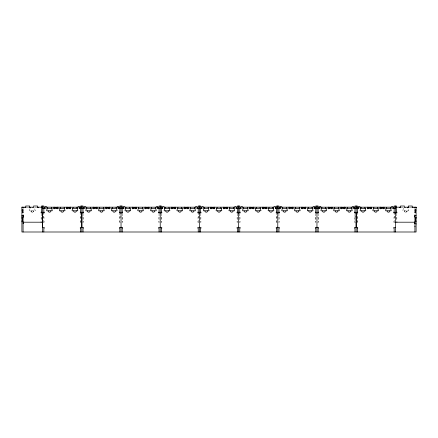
<?xml version="1.0" encoding="UTF-8"?>
<svg xmlns="http://www.w3.org/2000/svg" width="438" height="438" viewBox="0 0 438 438"><rect width="100%" height="100%" fill="white"/><g stroke="black" fill="none" stroke-linecap="round" stroke-linejoin="round"><path stroke-width="0.33" stroke-dasharray="2.19 1.64" d="M104.874 208.357L104.874 207.962M267.492 208.357L267.492 207.962M345.861 208.357L345.861 207.962M385.04 208.357L385.04 207.962M407.088 210.837C407.159 212.589 404.29 212.605 404.345 210.837A1.369 1.369 0 0 0 405.714 212.211L406.688 211.806L407.088 210.837A1.369 1.369 0 0 1 405.714 212.211M33.655 210.837L33.255 211.806L32.286 212.211A1.369 1.369 0 0 1 30.912 210.837L31.312 211.806L32.286 212.211A1.369 1.369 0 0 0 33.655 210.837L33.43 211.587M29.965 208.669L29.346 210.443L29.587 210.809L34.903 210.831L35.221 210.443L34.394 208.083M403.606 208.083L402.779 210.443L403.135 210.837C404.86 210.36 410.713 212.501 408.035 208.669M35.21 210.552L34.974 210.809M408.627 210.596L408.43 210.798M26.718 207.179L28.859 207.179M34.564 207.179L36.874 207.179M401.126 207.179L403.436 207.179M409.141 207.179L411.282 207.179M45.897 208.357L46.428 208.357M52.533 208.357L53.157 208.357M58.588 208.357L59.25 208.357M85.082 208.357L85.613 208.357M91.854 208.357L92.736 208.357M104.458 208.357L105.12 208.357M117.28 208.357L117.811 208.357M124.266 208.357L124.803 208.357M170.086 208.357L170.815 208.357M182.832 208.357L183.44 208.357M254.566 208.357L255.173 208.357M267.175 208.357L267.919 208.357M313.203 208.357L313.739 208.357M320.189 208.357L320.725 208.357M332.885 208.357L333.542 208.357M345.27 208.357L346.146 208.357M352.387 208.357L352.924 208.357M378.75 208.357L379.412 208.357M384.843 208.357L385.467 208.357M391.572 208.357L392.103 208.357M42.667 213.711L43.844 213.711L43.844 222.203M81.851 213.711L80.68 213.711L80.68 222.203M121.036 213.711L119.864 213.711L119.864 222.197M199.405 213.711L198.233 213.711L198.233 222.197M277.78 213.711L276.602 213.711L276.602 222.197M395.333 213.711L394.156 213.711L394.156 222.203M42.667 216.848L43.844 216.848M80.68 216.848L81.851 216.848M119.864 216.843L121.036 216.843M198.233 216.843L199.405 216.843M276.602 216.843L277.78 216.843M354.972 216.843L357.32 216.848M394.156 216.848L395.333 216.848M41.588 217.631L41.101 217.631L41.101 218.414L41.495 218.414M42.667 217.631L44.238 217.631L44.238 218.414L43.844 218.414M81.851 217.631L80.285 217.631L80.285 218.414L80.68 218.414M82.634 217.631L83.423 217.631L83.423 218.414L83.028 218.414M121.036 217.626L119.47 217.631L119.47 218.414L119.864 218.414M122.114 217.631L122.607 217.631L122.607 218.414L122.213 218.414M159.339 217.631L158.655 217.631L158.655 218.414L159.049 218.414M161.009 217.631L161.792 217.631L161.792 218.414L161.398 218.414M199.405 217.626L197.839 217.631L197.839 218.414L198.233 218.414M200.385 217.631L200.976 217.631L200.976 218.414L200.582 218.414M237.615 217.631L237.024 217.631L237.024 218.414L237.418 218.414M239.279 217.631L240.161 217.631L240.161 218.414L239.767 218.414M277.78 217.626L276.208 217.631L276.208 218.414L276.602 218.414M278.661 217.631L279.345 217.631L279.345 218.414L278.951 218.414M315.886 217.631L315.393 217.631L315.393 218.414L315.787 218.414M317.55 217.631L318.53 217.631L318.53 218.414L318.136 218.414M395.333 217.631L393.762 217.631L393.762 218.414L394.156 218.414M396.412 217.631L396.899 217.631L396.899 218.414L396.505 218.414M354.972 218.414L354.577 218.414L354.577 217.631L357.715 217.631L357.715 218.414L357.32 218.414M43.844 221.414L44.238 221.414L44.238 222.203L42.667 222.203M80.68 221.414L80.285 221.414L80.285 222.203L81.851 222.203M83.028 221.414L83.423 221.414L83.423 222.203L82.634 222.203M119.864 221.414L119.47 221.414L119.47 222.203L121.036 222.197M122.213 221.414L122.607 221.414L122.607 222.203L122.114 222.203M159.049 221.414L158.655 221.414L158.655 222.203L159.339 222.203M161.398 221.414L161.792 221.414L161.792 222.203L161.009 222.203M198.233 221.414L197.839 221.414L197.839 222.203L199.405 222.197M200.582 221.414L200.976 221.414L200.976 222.203L200.385 222.203M237.418 221.414L237.024 221.414L237.024 222.203L237.615 222.203M239.767 221.414L240.161 221.414L240.161 222.203L239.279 222.203M276.602 221.414L276.208 221.414L276.208 222.203L277.78 222.197M278.951 221.414L279.345 221.414L279.345 222.203L278.661 222.203M315.787 221.414L315.393 221.414L315.393 222.203L315.886 222.203M318.136 221.414L318.53 221.414L318.53 222.203L317.55 222.203M354.972 221.414L354.577 221.414L354.577 222.203L357.715 222.203L357.715 221.414L357.32 221.414M394.156 221.414L393.762 221.414L393.762 222.203L395.333 222.203M403.026 210.809L402.807 210.59M32.286 212.211L31.312 211.806L30.912 210.837M29.538 210.782L29.368 210.579M404.57 211.587L404.345 210.837M52.96 207.962L52.96 208.357M414.923 208.083L414.923 208.669M414.923 214.089L414.923 214.62M396.505 213.711L396.505 221.228M379.166 207.962L379.166 208.357M357.32 222.203L357.32 213.711L354.972 213.711L354.972 222.197M333.132 207.962L333.132 208.357M318.136 213.711L318.136 222.197M315.787 213.711L315.787 222.197M278.951 213.711L278.951 222.197M254.763 207.962L254.763 208.357M239.767 213.711L239.767 222.197M237.418 213.711L237.418 222.197M200.582 213.711L200.582 222.197M183.243 207.962L183.243 208.357M170.513 207.962L170.513 208.357M161.398 213.711L161.398 222.197M159.049 213.711L159.049 222.197M122.213 213.711L122.213 222.197M92.144 207.962L92.144 208.357M83.028 213.711L83.028 222.197M58.834 207.962L58.834 208.357M41.495 213.711L41.495 221.228M23.077 208.083L23.077 208.669M23.077 214.089L23.077 214.62"/><path stroke-width="0.66" d="M21.9 216.158L21.9 215.671L23.466 215.671L23.466 216.454L23.077 216.454M26.181 207.179L21.9 207.179L23.077 207.294M23.077 216.158L23.077 215.671M42.667 212.928L42.667 227.426L44.238 227.426L44.238 228.209L43.844 228.209L43.844 231.998M81.851 227.426L81.851 212.928M121.036 227.426L121.036 206.002M160.22 227.426L160.22 206.002M199.405 227.426L199.405 206.002M238.595 227.426L238.595 206.002M277.78 227.426L277.78 206.002M316.964 227.426L316.964 206.002M356.149 227.426L356.149 212.928M414.923 226.649L415 226.287M416.1 224.037L415.881 223.506M416.1 207.711L416.1 207.179L411.819 207.179M21.9 210.076L23.055 209.966L22.491 210.021L22.486 212.693L23.072 212.737L23.077 209.588M414.923 209.588L414.923 212.693L415.514 212.693L415.498 209.994L414.95 209.955L416.1 210.076M23.072 212.737L22.486 212.704M415.509 212.737L414.923 212.704M30.244 207.886L30.446 207.294M47.698 207.294L46.592 210.448L46.888 210.826L52.325 210.749L51.366 207.294M60.428 207.294L59.322 210.448L59.617 210.826L65.054 210.749L64.096 207.294M73.151 207.294L72.051 210.448L72.369 210.831L77.783 210.749L76.825 207.294M86.883 207.294L85.777 210.443L86.072 210.826L91.509 210.749L90.551 207.294M99.612 207.294L98.506 210.443L98.802 210.826L104.244 210.749L103.28 207.294M112.336 207.294L111.378 210.749L116.815 210.826L117.11 210.443L116.01 207.294M126.067 207.294L124.961 210.443L125.263 210.826L130.694 210.749L129.736 207.294M138.797 207.294L137.691 210.443L137.986 210.826L143.429 210.749L142.465 207.294M151.526 207.294L150.562 210.749L155.999 210.826L156.3 210.443L155.194 207.294M165.252 207.294L164.146 210.443L164.447 210.826L169.878 210.749L168.92 207.294M177.981 207.294L176.875 210.443L177.171 210.826L182.613 210.749L181.65 207.294M190.711 207.294L189.747 210.749L195.184 210.826L195.485 210.443L194.379 207.294M204.436 207.294L203.331 210.443L203.632 210.826L209.063 210.749L208.105 207.294M217.166 207.294L216.06 210.443L216.361 210.826L221.798 210.749L220.834 207.294M229.895 207.294L228.937 210.749L234.368 210.826L234.669 210.443L233.564 207.294M243.621 207.294L242.515 210.443L242.816 210.826L248.253 210.749L247.289 207.294M256.35 207.294L255.244 210.443L255.546 210.826L260.982 210.749L260.019 207.294M269.08 207.294L268.122 210.749L273.553 210.826L273.854 210.443L272.748 207.294M282.806 207.294L281.7 210.443L282.001 210.826L287.438 210.749L286.474 207.294M295.535 207.294L294.429 210.443L294.73 210.826L300.167 210.749L299.203 207.294M308.264 207.294L307.306 210.749L312.737 210.826L313.039 210.443L311.933 207.294M321.99 207.294L320.89 210.443L321.185 210.826L326.622 210.749L325.664 207.294M334.72 207.294L333.614 210.443L333.915 210.826L339.351 210.749L338.388 207.294M347.449 207.294L346.491 210.749L351.928 210.826L352.223 210.443L351.117 207.294M361.175 207.294L360.074 210.448L360.37 210.826L365.807 210.749L364.849 207.294M373.904 207.294L372.798 210.448L373.099 210.826L378.536 210.749L377.572 207.294M386.634 207.294L385.528 210.448L385.851 210.831L391.265 210.749L390.302 207.294M156.059 207.174L156.371 206.917A0.783 0.783 0 0 1 157.85 206.917L158.222 207.179L158.266 208.357M234.434 207.174L234.741 206.917A0.783 0.783 0 0 1 236.219 206.917L236.591 207.179L236.635 208.357M44.698 207.179L45.037 206.917A0.783 0.783 0 0 1 46.516 206.917L46.888 207.179M116.847 207.179L117.187 206.917A0.783 0.783 0 0 1 118.665 206.917L119.037 207.574L118.643 207.574L118.643 208.357M195.217 207.179L195.556 206.917A0.783 0.783 0 0 1 197.034 206.917L197.407 207.574L197.012 207.574L197.012 208.357M201.436 207.179L201.781 206.917A0.783 0.783 0 0 1 203.259 206.917L203.626 207.179M312.77 207.179L313.115 206.917A0.783 0.783 0 0 1 314.594 206.917L314.96 207.574L314.566 207.574L314.566 208.357M391.139 207.179L391.484 206.917A0.783 0.783 0 0 1 392.963 206.917L393.329 207.574L392.941 207.574L392.941 208.357M77.636 207.179L78.002 206.917A0.783 0.783 0 0 1 79.481 206.917L79.853 207.179L79.897 208.357M83.817 208.357L83.817 207.179L84.222 206.917A0.783 0.783 0 0 1 85.7 206.917L86.072 207.179M162.186 208.357L162.186 207.179L162.597 206.917A0.783 0.783 0 0 1 164.069 206.917L164.442 207.179M273.558 207.179L273.931 206.917A0.783 0.783 0 0 1 275.403 206.917L275.776 207.179L275.82 208.357M279.74 208.357L279.74 207.179L280.15 206.917A0.783 0.783 0 0 1 281.629 206.917L281.995 207.179M351.928 207.179L352.3 206.917A0.783 0.783 0 0 1 353.778 206.917L354.145 207.179L354.189 208.357M358.103 208.357L358.103 207.179L358.519 206.917A0.783 0.783 0 0 1 359.998 206.917L360.365 207.179M29.395 207.179L32.806 207.185L32.806 207.574L33.589 207.574L33.589 206.008L37.509 206.008L37.509 207.574L38.292 207.574L38.292 207.185M37.334 207.179L45.317 207.179M46.379 207.179L78.145 207.179M79.502 207.179L84.304 207.179M85.563 207.179L117.811 207.179M118.495 207.179L123.735 207.179M124.753 207.179L156.514 207.179M162.722 207.179L157.483 207.179L157.483 208.357L162.722 208.357M163.938 207.179L195.698 207.179M196.865 207.179L202.153 207.179M203.123 207.179L234.883 207.179M235.852 207.179L241.141 207.179M242.307 207.179L274.068 207.179M275.283 207.179L280.523 207.179L280.523 208.357L275.283 208.357M281.492 207.179L313.252 207.179M314.27 207.179L319.51 207.179M320.189 207.179L352.437 207.179M353.701 207.179L358.498 207.179M359.855 207.179L391.621 207.179M392.683 207.179L400.666 207.179M408.605 207.179L405.194 207.185L405.194 207.574L404.411 207.574L404.411 206.008L400.491 206.008L400.491 207.574L399.708 207.574L399.708 207.185M414.923 207.294L416.1 207.294M44.671 207.574L45.059 207.574L45.059 208.357M79.853 207.574L79.459 207.574L79.459 208.357M123.04 207.574L123.434 207.574L123.434 208.357M158.222 207.574L157.828 207.574L157.828 208.357M201.409 207.574L201.803 207.574L201.803 208.357M236.591 207.574L236.197 207.574L236.197 208.357M318.963 207.574L319.357 207.574L319.357 208.357M354.145 207.574L353.751 207.574L353.751 208.357M42.667 208.357L45.317 208.357M46.866 208.357L52.023 208.357M53.644 208.357L58.128 208.357M59.754 208.357L64.775 208.357M66.346 208.357L70.857 208.357M72.336 208.357L77.663 208.357M84.304 208.357L79.114 208.357L79.114 207.179M86.051 208.357L91.372 208.357M93.075 208.357L97.482 208.357M98.731 208.357L104.162 208.357M105.755 208.357L110.162 208.357M111.52 208.357L116.847 208.357M118.495 208.357L123.735 208.357M125.306 208.357L130.393 208.357M132.041 208.357L136.497 208.357M138.123 208.357L143.144 208.357M144.743 208.357L149.227 208.357M150.71 208.357L155.955 208.357M164.42 208.357L169.741 208.357M171.493 208.357L175.414 208.357M177.1 208.357L182.531 208.357M184.174 208.357L188.581 208.357M189.895 208.357L195.217 208.357M196.865 208.357L202.153 208.357M203.681 208.357L208.926 208.357M210.41 208.357L214.866 208.357M216.492 208.357L221.513 208.357M223.139 208.357L227.596 208.357M229.079 208.357L234.325 208.357M235.852 208.357L241.141 208.357M242.789 208.357L248.111 208.357M249.425 208.357L253.832 208.357M255.469 208.357L260.906 208.357M262.592 208.357L266.512 208.357M268.264 208.357L273.586 208.357M282.05 208.357L287.295 208.357M288.779 208.357L293.263 208.357M294.862 208.357L299.882 208.357M301.508 208.357L305.965 208.357M307.613 208.357L312.694 208.357M314.27 208.357L319.51 208.357M321.158 208.357L326.48 208.357M327.843 208.357L332.228 208.357M333.838 208.357L339.275 208.357M340.523 208.357L344.93 208.357L344.898 207.179M346.633 208.357L351.955 208.357M353.701 208.357L358.886 208.357L358.886 207.179M360.337 208.357L365.664 208.357M367.143 208.357L371.654 208.357M373.225 208.357L378.246 208.357M379.872 208.357L384.356 208.357M385.977 208.357L391.134 208.357M392.683 208.357L395.333 208.357M41.495 212.145L41.101 212.145L41.101 212.928L44.238 212.928L44.238 212.145L43.844 212.145M80.68 212.145L80.285 212.145L80.285 212.928L83.423 212.928L83.423 212.145L83.028 212.145M119.864 212.145L119.47 212.145L119.47 212.928L122.607 212.928L122.607 212.145L122.213 212.145M159.049 212.145L158.655 212.145L158.655 212.928L161.792 212.928L161.792 212.145L161.398 212.145M198.233 212.145L197.839 212.145L197.839 212.928L200.976 212.928L200.976 212.145L200.582 212.145M237.418 212.145L237.024 212.145L237.024 212.928L240.161 212.928L240.161 212.145L239.767 212.145M276.602 212.145L276.208 212.145L276.208 212.928L279.345 212.928L279.345 212.145L278.951 212.145M315.787 212.145L315.393 212.145L315.393 212.928L318.53 212.928L318.53 212.145L318.136 212.145M354.972 212.145L354.577 212.145L354.577 212.928L357.715 212.928L357.715 212.145L357.32 212.145M394.156 212.145L393.762 212.145L393.762 212.928L396.899 212.928L396.899 212.145L396.505 212.145M416.1 215.671L414.534 215.671L414.534 216.454L414.923 216.454M21.9 218.217L22.486 218.217L22.486 220.96L21.9 220.96M416.1 218.217L415.514 218.217L415.514 220.96L416.1 220.96M21.9 221.425L23.077 221.409M414.923 221.425L416.1 221.409M23.077 222.203L42.667 222.203M395.333 222.203L414.923 222.203M23.077 222.723L23.466 222.723L23.466 223.506L23 223.506M414.923 222.723L414.534 222.723L414.534 223.506L415 223.506M395.333 227.426L393.762 227.426L393.762 228.209L394.156 228.209L394.156 231.998M321.153 207.179L320.813 206.917A0.783 0.783 0 0 0 319.335 206.917L318.924 208.357M242.783 207.179L242.444 206.917A0.783 0.783 0 0 0 240.966 206.917L240.593 207.574L240.988 207.574L240.988 208.357M125.23 207.179L124.885 206.917A0.783 0.783 0 0 0 123.406 206.917L123.001 208.357M407.554 207.294L407.756 207.886M416.1 207.179L416.1 231.998L21.9 231.998L21.9 207.179M414.923 207.179L414.923 207.492M414.923 215.277L414.923 231.998M413.029 207.185L413.029 207.574L412.246 207.574L412.246 206.008L408.331 206.008L408.331 207.574L407.543 207.574L407.543 207.185M396.899 221.858L396.899 222.203M396.505 212.928L396.505 206.008L394.156 206.008L394.156 207.179M395.333 206.008L395.333 231.998M394.156 208.357L394.156 212.928M393.373 207.179L393.373 208.357M384.066 207.179L384.066 208.745L383.277 208.745L383.277 208.357M383.474 207.179L383.474 207.765L380.731 207.765L380.731 207.179M380.929 208.357L380.929 208.745L380.146 208.745L380.146 207.179M371.336 207.179L371.336 208.745L370.548 208.745L370.548 208.357M370.745 207.179L370.745 207.765L368.002 207.765L368.002 207.179M368.199 208.357L368.199 208.745L367.416 208.745L367.416 207.179M358.541 208.357L358.147 207.179M357.32 207.179L357.32 206.008L354.972 206.002L354.972 207.179M357.32 208.357L357.32 212.928M357.32 231.998L357.32 228.209L357.715 228.209L357.715 227.426L354.577 227.426L354.577 228.209L354.972 228.209L354.972 231.998M356.149 206.002L356.149 231.998M354.972 208.357L354.972 212.928M344.876 207.179L344.876 208.745L344.093 208.745L344.093 208.357M344.295 207.179L344.295 207.765L341.552 207.765L341.552 207.179M341.744 208.357L341.744 208.745L340.961 208.745L340.961 207.179M332.152 207.179L332.152 208.745L331.363 208.745L331.363 208.357M331.566 207.179L331.566 207.765L328.823 207.765L328.823 207.179M329.015 208.357L329.015 208.745L328.232 208.745L328.232 207.179M318.136 207.179L318.136 206.002L315.787 206.002L315.787 207.179M318.136 208.357L318.136 212.928M318.136 231.998L318.136 228.209L318.53 228.209L318.53 227.426L315.393 227.426L315.393 228.209L315.787 228.209L315.787 231.998M316.964 227.098L316.964 231.998M315.787 208.357L315.787 212.928M315.004 207.179L315.004 208.357M305.691 207.179L305.691 208.745L304.908 208.745L304.908 208.357M305.105 207.179L305.105 207.765L302.362 207.765L302.362 207.179M302.559 208.357L302.559 208.745L301.777 208.745L301.777 207.179M292.967 207.179L292.967 208.745L292.179 208.745L292.179 208.357M292.381 207.179L292.381 207.765L289.638 207.765L289.638 207.179M289.83 208.357L289.83 208.745L289.047 208.745L289.047 207.179M280.172 208.357L279.778 207.179M278.951 207.179L278.951 206.002L276.602 206.002L276.602 207.179M278.951 208.357L278.951 212.928M278.951 231.998L278.951 228.209L279.345 228.209L279.345 227.426L276.208 227.426L276.208 228.209L276.602 228.209L276.602 231.998M277.78 227.098L277.78 231.998M276.602 208.357L276.602 212.928M275.776 207.179L275.382 208.357M266.507 207.179L266.507 208.745L265.724 208.745L265.724 208.357M265.921 207.179L265.921 207.765L263.178 207.765L263.178 207.179M263.375 208.357L263.375 208.745L262.592 208.745L262.592 207.179M253.777 207.179L253.777 208.745L252.994 208.745L252.994 208.357M253.197 207.179L253.197 207.765L250.454 207.765L250.454 207.179M250.645 208.357L250.645 208.745L249.863 208.745L249.863 207.179M240.555 207.179L240.555 208.357M239.767 207.179L239.767 206.002L237.418 206.002L237.418 207.179M239.767 208.357L239.767 212.928M239.767 231.998L239.767 228.209L240.161 228.209L240.161 227.426L237.024 227.426L237.024 228.209L237.418 228.209L237.418 231.998M238.595 227.098L238.595 231.998M237.418 208.357L237.418 212.928M227.344 207.179L227.322 208.745L226.539 208.745L226.539 208.357M226.736 207.179L226.736 207.765L223.993 207.765L223.993 207.179M224.19 208.357L224.19 208.745L223.407 208.745L223.407 207.179M214.593 207.179L214.593 208.745L213.81 208.745L213.81 208.357M214.007 207.179L214.007 207.765L211.264 207.765L211.264 207.179M211.461 208.357L211.461 208.745L210.678 208.745L210.678 207.179M201.37 207.179L201.37 208.357M200.582 207.179L200.582 206.002L198.233 206.002L198.233 207.179M200.582 208.357L200.582 212.928M200.582 231.998L200.582 228.209L200.976 228.209L200.976 227.426L197.839 227.426L197.839 228.209L198.233 228.209L198.233 231.998M199.405 227.098L199.405 231.998M198.233 208.357L198.233 212.928M197.45 207.179L197.45 208.357M188.137 207.179L188.137 208.745L187.355 208.745L187.355 208.357M187.552 207.179L187.552 207.765L184.809 207.765L184.809 207.179M185.006 208.357L185.006 208.745L184.223 208.745L184.223 207.179M175.408 207.179L175.408 208.745L174.625 208.745L174.625 208.357M174.822 207.179L174.822 207.765L172.079 207.765L172.079 207.179M172.276 208.357L172.276 208.745L171.493 208.745L171.493 207.179M162.618 208.357L162.224 207.179M161.398 207.179L161.398 206.002L159.049 206.002L159.049 207.179M161.398 208.357L161.398 212.928M161.398 231.998L161.398 228.209L161.792 228.209L161.792 227.426L158.655 227.426L158.655 228.209L159.049 228.209L159.049 231.998M160.22 227.098L160.22 231.998M159.049 208.357L159.049 212.928M148.975 207.179L148.953 208.745L148.17 208.745L148.17 208.357M148.367 207.179L148.367 207.765L145.624 207.765L145.624 207.179M145.821 208.357L145.821 208.745L145.033 208.745L145.033 207.179M136.223 207.179L136.223 208.745L135.441 208.745L135.441 208.357M135.638 207.179L135.638 207.765L132.895 207.765L132.895 207.179M133.092 208.357L133.092 208.745L132.309 208.745L132.309 207.179M122.213 207.179L122.213 206.002L119.864 206.002L119.864 207.179M122.213 208.357L122.213 212.928M122.213 231.998L122.213 228.209L122.607 228.209L122.607 227.426L119.47 227.426L119.47 228.209L119.864 228.209L119.864 231.998M121.036 227.098L121.036 231.998M119.864 208.357L119.864 212.928M119.081 207.179L119.081 208.357M109.768 207.179L109.768 208.745L108.985 208.745L108.985 208.357M109.182 207.179L109.182 207.765L106.439 207.765L106.439 207.179M106.637 208.357L106.637 208.745L105.848 208.745L105.848 207.179M97.039 207.179L97.039 208.745L96.256 208.745L96.256 208.357M96.453 207.179L96.453 207.765L93.71 207.765L93.71 207.179M93.907 208.357L93.907 208.745L93.124 208.745L93.124 207.179M84.249 208.357L83.855 207.179M83.028 207.179L83.028 206.002L80.68 206.008L80.68 207.179M83.028 208.357L83.028 212.928M83.028 231.998L83.028 228.209L83.423 228.209L83.423 227.426L80.285 227.426L80.285 228.209L80.68 228.209L80.68 231.998M81.851 206.002L81.851 231.998M80.68 208.357L80.68 212.928M70.606 207.179L70.606 208.357M70.584 207.179L70.584 208.745L69.801 208.745L69.801 208.357M69.998 207.179L69.998 207.765L67.255 207.765L67.255 207.179M67.452 208.357L67.452 208.745L66.664 208.745L66.664 207.179M57.854 207.179L57.854 208.745L57.071 208.745L57.071 208.357M57.268 207.179L57.268 207.765L54.526 207.765L54.526 207.179M54.723 208.357L54.723 208.745L53.934 208.745L53.934 207.179M44.627 207.179L44.627 208.357M43.844 207.179L43.844 206.008L41.495 206.008L41.495 212.928M43.844 208.357L43.844 212.928M42.667 206.008L42.667 231.998M41.101 221.858L41.101 222.203M30.457 207.185L30.457 207.574L29.669 207.574L29.669 206.008L25.754 206.008L25.754 207.574L24.971 207.574L24.971 207.185M23.077 207.179L23.077 207.492M23.077 215.277L23.077 231.998M337.928 210.837A1.369 1.369 0 0 1 336.554 212.211A1.369 1.369 0 0 1 335.185 210.837M350.657 210.837A1.369 1.369 0 0 1 349.283 212.211A1.369 1.369 0 0 1 347.914 210.837M325.199 210.837A1.369 1.369 0 0 1 323.824 212.211A1.369 1.369 0 0 1 322.456 210.837M298.743 210.837A1.369 1.369 0 0 1 297.369 212.211A1.369 1.369 0 0 1 296 210.837M311.467 210.837A1.369 1.369 0 0 1 310.099 212.211A1.369 1.369 0 0 1 308.724 210.837M286.014 210.837A1.369 1.369 0 0 1 284.64 212.211A1.369 1.369 0 0 1 283.271 210.837M259.559 210.837A1.369 1.369 0 0 1 258.185 212.211A1.369 1.369 0 0 1 256.816 210.837M272.283 210.837A1.369 1.369 0 0 1 270.914 212.211A1.369 1.369 0 0 1 269.54 210.837M246.829 210.837A1.369 1.369 0 0 1 245.455 212.211A1.369 1.369 0 0 1 244.086 210.837M220.369 210.837A1.369 1.369 0 0 1 219 212.211A1.369 1.369 0 0 1 217.631 210.837M233.098 210.837A1.369 1.369 0 0 1 231.729 212.211A1.369 1.369 0 0 1 230.355 210.837M207.645 210.837A1.369 1.369 0 0 1 206.271 212.211A1.369 1.369 0 0 1 204.902 210.837M181.184 210.837A1.369 1.369 0 0 1 179.815 212.211A1.369 1.369 0 0 1 178.441 210.837M193.914 210.837A1.369 1.369 0 0 1 192.545 212.211A1.369 1.369 0 0 1 191.171 210.837M168.46 210.837A1.369 1.369 0 0 1 167.086 212.211A1.369 1.369 0 0 1 165.717 210.837M142 210.837A1.369 1.369 0 0 1 140.631 212.211A1.369 1.369 0 0 1 139.257 210.837M154.729 210.837A1.369 1.369 0 0 1 153.36 212.211A1.369 1.369 0 0 1 151.986 210.837M129.276 210.837A1.369 1.369 0 0 1 127.901 212.211A1.369 1.369 0 0 1 126.533 210.837M102.815 210.837A1.369 1.369 0 0 1 101.446 212.211A1.369 1.369 0 0 1 100.072 210.837M115.544 210.837A1.369 1.369 0 0 1 114.176 212.211A1.369 1.369 0 0 1 112.801 210.837M90.086 210.837A1.369 1.369 0 0 1 88.717 212.211A1.369 1.369 0 0 1 87.343 210.837M63.63 210.837A1.369 1.369 0 0 1 62.262 212.211A1.369 1.369 0 0 1 60.887 210.837M76.36 210.837A1.369 1.369 0 0 1 74.991 212.211A1.369 1.369 0 0 1 73.617 210.837M50.901 210.837A1.369 1.369 0 0 1 49.532 212.211A1.369 1.369 0 0 1 48.158 210.837M377.113 210.837A1.369 1.369 0 0 1 375.738 212.211A1.369 1.369 0 0 1 374.37 210.837M364.383 210.837A1.369 1.369 0 0 1 363.009 212.211A1.369 1.369 0 0 1 361.64 210.837M389.842 210.837A1.369 1.369 0 0 1 388.468 212.211A1.369 1.369 0 0 1 387.099 210.837M23.077 217.752L21.9 217.752L23.077 217.768M416.1 217.752L414.923 217.752L416.1 217.768"/></g></svg>
